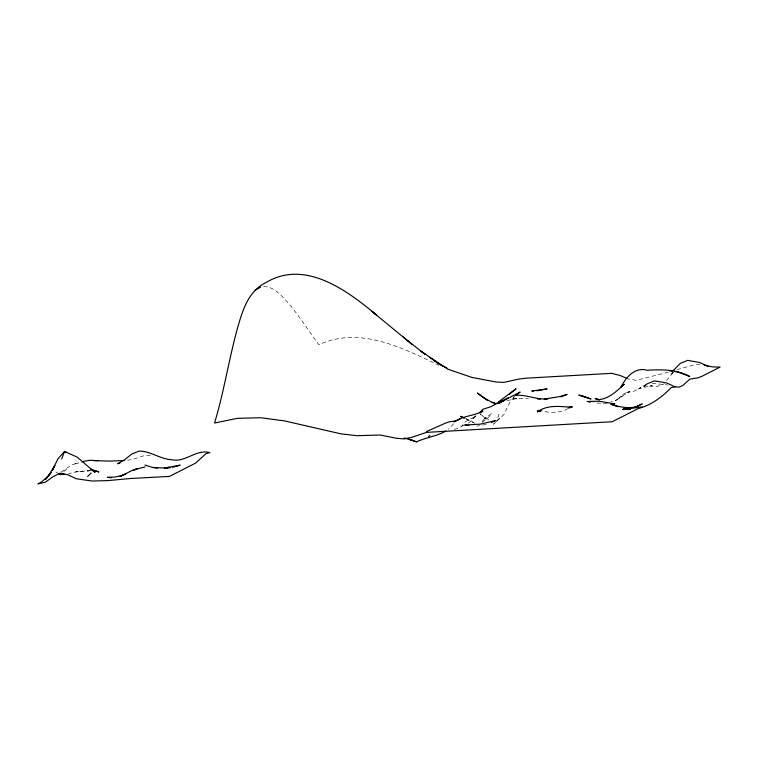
<?xml version="1.0" encoding="UTF-8"?>
<svg xmlns="http://www.w3.org/2000/svg" width="758" height="758" viewBox="0 0 758 758"><rect width="100%" height="100%" fill="white"/><g stroke="black" fill="none" stroke-linecap="round" stroke-linejoin="round"><path stroke-width="0.57" stroke-dasharray="3.79 2.84" d="M514.265 396.946L509.84 402.252L503.843 414.664L496.945 420.851L499.588 411.594M454.25 429.246L458.135 428.497L461.793 426.223L465.147 421.827L476.109 416.123L472.471 418.549L475.948 415.64M484.627 418.53L481.264 422.869L488.304 417.649L491.686 413.413L484.627 418.53L488.806 419.809L480.184 414.19L488.209 420.444M673.038 372.576L664.453 383.188M453.625 423.731L448.442 429.236M475.91 416.028L469.098 422.784L467.004 423.769M495.543 422.197L493.449 424.224L500.299 417.743L496.945 420.851M513.138 397.495L515.639 395.089M673.767 371.657L670.413 374.736L673.019 372.548M63.776 471.59L67.235 468.577M615.24 400.859L622.346 396.064L615.24 400.859L611.355 401.579M61.123 472.082L71.11 465.27L78.529 462.617M567.988 408.6C559.906 413.233 550.185 413.072 541.383 410.845M626.051 392.824L622.318 394.634L618.869 398.357L629.642 391.327L626.051 392.824L633.641 391.365L640.889 387.594L637.298 389.11L652.363 385.396L648.478 386.135L656.371 386.769L663.771 383.993M461.793 426.223L465.962 424.253M668.452 372.14L636.208 380.336L628.192 378.915M74.9 463.887L82.016 462.342M91.131 470.671L79.448 471.429L68.618 473.57M486.153 424.404L476.848 426.223M676.998 369.62L696.289 364.333L701.946 364.873M127.401 460.182C135.597 459.954 142.892 454.033 151.23 455.435M507.017 400.698L516.71 398.367L512.986 398.983L528.478 398.187M90.145 470.727L87.179 470.917L90.505 470.803M83.408 471.22L75.667 471.618L79.448 471.429M263.5 286.524C274.538 286.505 282.147 296.416 288.978 303.816C299.751 316.872 308.923 331.132 318.91 344.776C359.453 325.703 402.327 347.846 438.958 365.375M607.139 403.806L593.609 402.744M652.145 383.283L667.637 384.941M465.744 418.606L474.944 423.334M465.867 418.823L473.219 422.462M55.931 471.959L57.684 473.02"/><path stroke-width="1.14" d="M61.673 459.035L64.553 451.436L77.183 457.131L95.015 472.405L90.723 469.126L98.947 471.997L94.94 470.642M403.038 336.827L411.916 344.255L371.922 311.358L376.233 314.816C346.899 290.143 304.508 259.009 265.755 282.696C247.525 291.574 242.02 312.287 236.932 330.194C228.622 360.922 223.781 392.521 214.542 423.011L237.263 418.35L260.581 417.715L284.449 420.898L340.958 433.851L356.829 435.679L380.146 435.035L396.216 438.209L404.118 438.929L411.689 437.319L426.574 432.382L612.284 421.713L638.302 408.534C651.207 405.217 662.094 397.04 671.181 387.565L675.075 386.855L679.111 387.167L682.854 385.434L689.913 379.114L697.72 377.901L701.51 376.508L720.1 367.08L712.264 366.872L704.201 365.081M87.615 476.46L91.112 473.001M479.426 412.722L482.912 409.282L490.369 406.904L508.599 397.514M428.545 436.636L429.947 435.319M58.565 473.551L60.318 474.612L62.042 473.106M509.082 394.567L516.037 388.75L498.376 402.015L500.289 401.456M515.762 395.458L520.14 392.057L509.935 397.363M255.067 290.276L260.591 287.13M480.335 412.93L482.988 411.073C473.797 416.009 462.854 415.744 454.127 422.007M497.873 403.626L509.016 397.865M119.963 476.479L133.635 469.742L145.034 466.994M135.379 469.619L137.454 468.529L133.901 470.32M460.352 418.833L456.638 420.747L449.001 421.893L445.211 423.267L426.621 431.435M569.031 408.079L572.138 406.487L568.32 407.633L572.072 407.254C560.333 406.648 547.788 404.308 537.365 411.888L541.184 410.703M634.702 407.425L642.007 404.014L634.702 407.425L638.359 406.392C629.225 408.865 619.627 407.198 610.825 404.213L618.026 406.762M491.44 422.481L495.628 420.586L480.354 424.148L464.881 425.039L468.946 425.541M120.115 476.412L126.397 473.589M120.531 462.579L117.708 463.763L124.899 459.585L131.873 453.909L139.264 451.076C150.927 451.228 160.241 459.159 171.924 459.765C185.596 462.674 196.095 448.859 209.9 452.611L206.053 453.616L195.469 463.185L169.451 476.412L130.736 478.497L107.636 480.61L92.097 481.027L76.16 478.743L67.765 474.735L59.759 473.286L52.501 477.019L45.452 482.183L37.9 483.926L41.595 481.889L48.512 475.816L51.203 472.338L45.253 479.587L48.512 475.816L54.803 465.431L52.359 470.462L57.845 458.912L64.553 451.436L66.325 452.63M645.873 385.396L643.769 386.258L647.228 383.794L654.599 380.848L666.699 382.961L675.075 386.855M445.713 431.084C436.674 436.39 425.996 437.423 416.521 441.848L408.316 439.062L416.521 441.848M560.797 396.879L567.126 394.425L559.461 396.624L544.206 399.078L547.968 398.689C537.043 400.252 526.924 394.435 516.084 395.335M671.635 371.06L673.758 370.349M165.983 468.169L168.844 467.288M172.663 467.307L180.148 465.166L164.315 468.018M122.654 475.285L115.102 477.028L107.342 477.332L111.398 477.748M503.397 401.067L501.55 401.437L503.738 401.143M642.064 406.923L622.849 409.538L630.571 409.007L622.981 409.197L629.727 409.576M82.376 461.603L89.984 460.286L97.839 460.646M646.451 370.292C661.109 369.459 676.43 369.118 689.704 376.461L677.425 371.846L675.16 371.591M501.152 402.602L494.614 403.635L486.162 399.172L477.464 393.042L481.093 396.008M536.863 390.796L547.087 388.911L531.784 390.995L533.774 390.976M167.205 468.131L170.484 467.639M60.318 474.612L64.231 474.063M669.485 370.946L673.407 370.425L680.352 363.319L687.724 360.363L699.842 362.561L708.228 366.531M540.719 410.703L537.413 411.007L540.397 410.883M124.113 460.542L109.702 461.091L94.02 460.618M645.74 369.847C633.821 367.677 625.729 377.844 620.878 387.253L624.241 384.202C616.936 390.882 609.489 398.471 599.095 399.627L595.125 398.519L599.218 399.845M491.639 402.479L494.623 402.451M612.72 403.862L614.946 403.881L598.773 401.209L587.204 401.475L590.302 402.195M152.898 467.459L164.789 468.056M537.394 398.964L540.407 399.106M157.626 468.056L153.107 467.62L144.93 465.061M404.166 437.991L412.295 440.19M582.807 396.207L578.837 395.098L591.013 398.973L582.807 396.207L587.005 397.628M447.286 368.994L471.931 377.427L495.997 381.975L503.862 382.392L518.984 379.057L526.649 378.147L611.782 373.343L619.883 375.418L627.16 378.479M464.701 418.151L460.532 416.313L463.744 417.81M442.653 365.868L447.002 368.255L438.512 363.546L442.653 365.868L420.908 351.134L425.2 354.403L407.586 340.636M482.003 396.747L487.764 400.575M434.069 360.495L438.304 363.404L429.625 357.397"/></g></svg>
